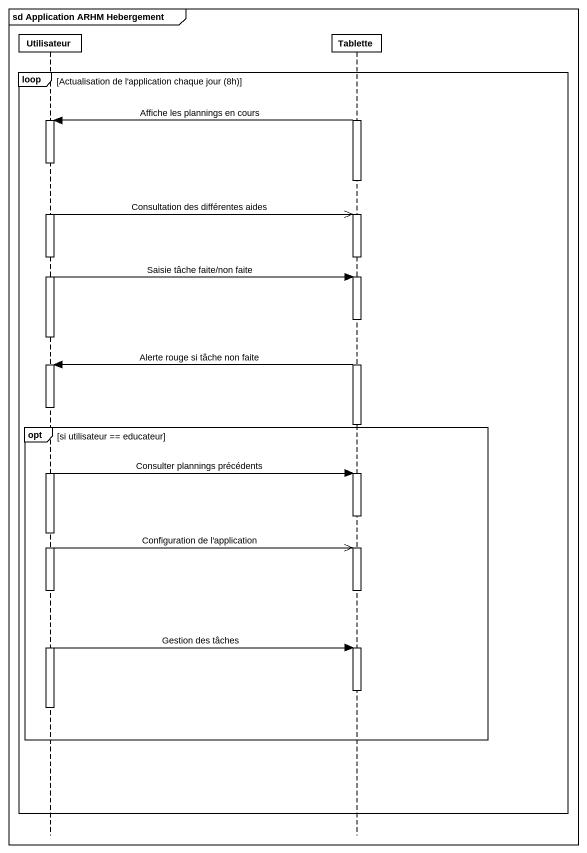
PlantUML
@startuml
mainframe sd Application ARHM Hebergement
hide footbox
participant Utilisateur
participant Tablette

loop Actualisation de l'application chaque jour (8h)
  activate Tablette
  Tablette -> Utilisateur : Affiche les plannings en cours
  activate Utilisateur
  deactivate Tablette
  Utilisateur ->> Tablette : Consultation des différentes aides
  activate Tablette
  deactivate Tablette
  Utilisateur -> Tablette : Saisie tâche faite/non faite
  activate Tablette
  deactivate Utilisateur
  Tablette -> Utilisateur : Alerte rouge si tâche non faite
  activate Utilisateur
  deactivate Tablette
  opt si utilisateur == educateur
    Utilisateur -> Tablette : Consulter plannings précédents
    activate Tablette
    deactivate Tablette
    Utilisateur ->> Tablette : Configuration de l'application
    activate Tablette
    deactivate Tablette
    Utilisateur -> Tablette : Gestion des tâches
    activate Tablette
    deactivate Tablette
    deactivate Utilisateur
  end
end
@enduml
